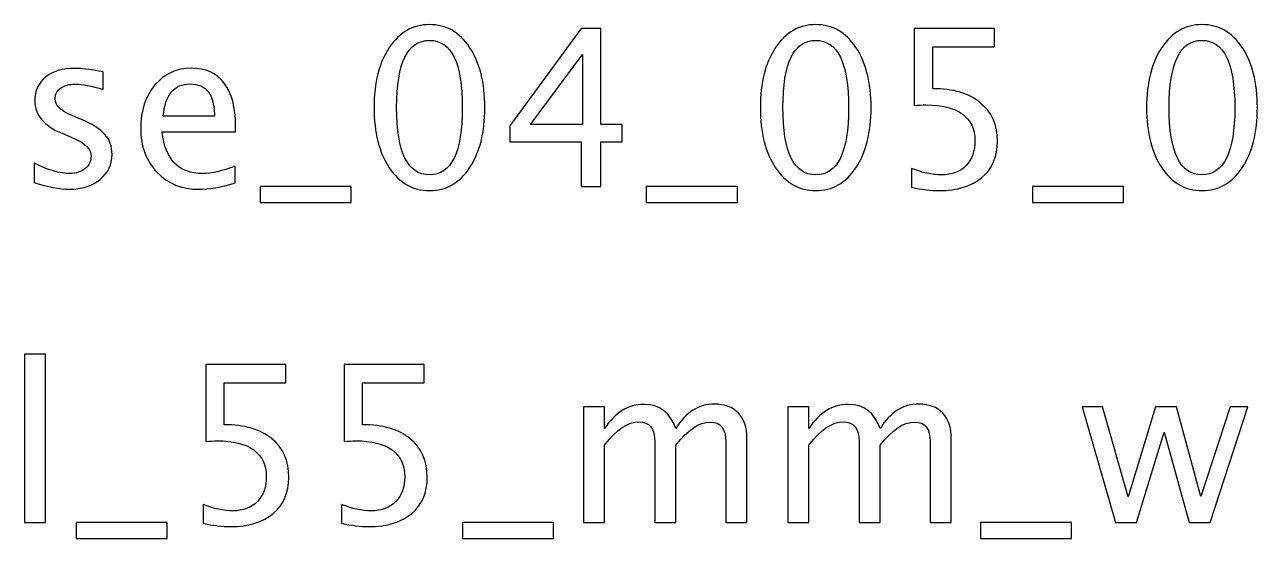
# Model space of a CAD drawing. Header units: centimetres. Extents: x -67 to 67, y -62 to 59.
# Drawn here: x -2.92 to 9, y -11.39 to -6.42 of the extents above; entities that cross this region are included whole.
import ezdxf

# ---------------------------------------------------------------- set-up
doc = ezdxf.new("R2010")
doc.units = ezdxf.units.CM
doc.header["$MEASUREMENT"] = 0
doc.layers.add('Layer 1', color=7, linetype='Continuous')

msp = doc.modelspace()

# ---------------------------------------------------------------- linework, layer by layer
at = {"layer": 'Layer 1'}
for points, knots in [([(0.99889, -8.02351), (0.83837, -8.02351), (0.7089, -7.94978), (0.61083, -7.80267), (0.61083, -7.80267), (0.51241, -7.65556), (0.46337, -7.46153), (0.46337, -7.22023), (0.46337, -7.22023), (0.46337, -6.97893), (0.51241, -6.78491), (0.61083, -6.6378), (0.61083, -6.6378), (0.7089, -6.49069), (0.83837, -6.41696), (0.99889, -6.41696), (0.99889, -6.41696), (1.16011, -6.41696), (1.28958, -6.49034), (1.38765, -6.63709), (1.38765, -6.63709), (1.48537, -6.78385), (1.53441, -6.97823), (1.53441, -7.22023), (1.53441, -7.22023), (1.53441, -7.46153), (1.48537, -7.65556), (1.38765, -7.80267), (1.38765, -7.80267), (1.28958, -7.94978), (1.16011, -8.02351), (0.99889, -8.02351)], [0, 0, 0, 0, 0.11111111, 0.11111111, 0.11111111, 0.11111111, 0.22222222, 0.22222222, 0.22222222, 0.22222222, 0.33333333, 0.33333333, 0.33333333, 0.33333333, 0.44444444, 0.44444444, 0.44444444, 0.44444444, 0.55555556, 0.55555556, 0.55555556, 0.55555556, 0.66666667, 0.66666667, 0.66666667, 0.66666667, 0.77777778, 0.77777778, 0.77777778, 0.77777778, 1, 1, 1, 1]), ([(4.73411, -8.02351), (4.57359, -8.02351), (4.44412, -7.94978), (4.34605, -7.80267), (4.34605, -7.80267), (4.24763, -7.65556), (4.19859, -7.46153), (4.19859, -7.22023), (4.19859, -7.22023), (4.19859, -6.97893), (4.24763, -6.78491), (4.34605, -6.6378), (4.34605, -6.6378), (4.44412, -6.49069), (4.57359, -6.41696), (4.73411, -6.41696), (4.73411, -6.41696), (4.89533, -6.41696), (5.0248, -6.49034), (5.12287, -6.63709), (5.12287, -6.63709), (5.22059, -6.78385), (5.26963, -6.97823), (5.26963, -7.22023), (5.26963, -7.22023), (5.26963, -7.46153), (5.22059, -7.65556), (5.12287, -7.80267), (5.12287, -7.80267), (5.0248, -7.94978), (4.89533, -8.02351), (4.73411, -8.02351)], [0, 0, 0, 0, 0.11111111, 0.11111111, 0.11111111, 0.11111111, 0.22222222, 0.22222222, 0.22222222, 0.22222222, 0.33333333, 0.33333333, 0.33333333, 0.33333333, 0.44444444, 0.44444444, 0.44444444, 0.44444444, 0.55555556, 0.55555556, 0.55555556, 0.55555556, 0.66666667, 0.66666667, 0.66666667, 0.66666667, 0.77777778, 0.77777778, 0.77777778, 0.77777778, 1, 1, 1, 1]), ([(8.46933, -8.02351), (8.30881, -8.02351), (8.17934, -7.94978), (8.08127, -7.80267), (8.08127, -7.80267), (7.98285, -7.65556), (7.93381, -7.46153), (7.93381, -7.22023), (7.93381, -7.22023), (7.93381, -6.97893), (7.98285, -6.78491), (8.08127, -6.6378), (8.08127, -6.6378), (8.17934, -6.49069), (8.30881, -6.41696), (8.46933, -6.41696), (8.46933, -6.41696), (8.63055, -6.41696), (8.76002, -6.49034), (8.85809, -6.63709), (8.85809, -6.63709), (8.95581, -6.78385), (9.00485, -6.97823), (9.00485, -7.22023), (9.00485, -7.22023), (9.00485, -7.46153), (8.95581, -7.65556), (8.85809, -7.80267), (8.85809, -7.80267), (8.76002, -7.94978), (8.63055, -8.02351), (8.46933, -8.02351)], [0, 0, 0, 0, 0.11111111, 0.11111111, 0.11111111, 0.11111111, 0.22222222, 0.22222222, 0.22222222, 0.22222222, 0.33333333, 0.33333333, 0.33333333, 0.33333333, 0.44444444, 0.44444444, 0.44444444, 0.44444444, 0.55555556, 0.55555556, 0.55555556, 0.55555556, 0.66666667, 0.66666667, 0.66666667, 0.66666667, 0.77777778, 0.77777778, 0.77777778, 0.77777778, 1, 1, 1, 1]), ([(2.46644, -7.98541), (2.46644, -7.98541), (2.46644, -7.55149), (2.46644, -7.55149), (2.46644, -7.55149), (2.46644, -7.55149), (1.77641, -7.55149), (1.77641, -7.55149), (1.77641, -7.55149), (1.77641, -7.55149), (1.77641, -7.39698), (1.77641, -7.39698), (1.77641, -7.39698), (1.77641, -7.39698), (2.46644, -6.45506), (2.46644, -6.45506), (2.46644, -6.45506), (2.46644, -6.45506), (2.65694, -6.45506), (2.65694, -6.45506), (2.65694, -6.45506), (2.65694, -6.45506), (2.65694, -7.38428), (2.65694, -7.38428), (2.65694, -7.38428), (2.65694, -7.38428), (2.86226, -7.38428), (2.86226, -7.38428), (2.86226, -7.38428), (2.86226, -7.38428), (2.86226, -7.55149), (2.86226, -7.55149), (2.86226, -7.55149), (2.86226, -7.55149), (2.65694, -7.55149), (2.65694, -7.55149), (2.65694, -7.55149), (2.65694, -7.55149), (2.65694, -7.98541), (2.65694, -7.98541), (2.65694, -7.98541), (2.65694, -7.98541), (2.46644, -7.98541), (2.46644, -7.98541)], [0, 0, 0, 0, 0.08333333, 0.08333333, 0.08333333, 0.08333333, 0.16666667, 0.16666667, 0.16666667, 0.16666667, 0.25, 0.25, 0.25, 0.25, 0.33333333, 0.33333333, 0.33333333, 0.33333333, 0.41666667, 0.41666667, 0.41666667, 0.41666667, 0.5, 0.5, 0.5, 0.5, 0.58333333, 0.58333333, 0.58333333, 0.58333333, 0.66666667, 0.66666667, 0.66666667, 0.66666667, 0.75, 0.75, 0.75, 0.75, 0.83333333, 0.83333333, 0.83333333, 0.83333333, 1, 1, 1, 1]), ([(5.66191, -7.99176), (5.66191, -7.99176), (5.66191, -7.80973), (5.66191, -7.80973), (5.66191, -7.80973), (5.76316, -7.85065), (5.85912, -7.87111), (5.95084, -7.87111), (5.95084, -7.87111), (6.05103, -7.87111), (6.13005, -7.84148), (6.18755, -7.78221), (6.18755, -7.78221), (6.24506, -7.72294), (6.27363, -7.64145), (6.27363, -7.53773), (6.27363, -7.53773), (6.27363, -7.42626), (6.23306, -7.34088), (6.15192, -7.28197), (6.15192, -7.28197), (6.07078, -7.22306), (5.95331, -7.19378), (5.79985, -7.19378), (5.79985, -7.19378), (5.76422, -7.19378), (5.72647, -7.19624), (5.68731, -7.20118), (5.68731, -7.20118), (5.68731, -7.20118), (5.68731, -6.45506), (5.68731, -6.45506), (5.68731, -6.45506), (5.68731, -6.45506), (6.46202, -6.45506), (6.46202, -6.45506), (6.46202, -6.45506), (6.46202, -6.45506), (6.46202, -6.63286), (6.46202, -6.63286), (6.46202, -6.63286), (6.46202, -6.63286), (5.86511, -6.63286), (5.86511, -6.63286), (5.86511, -6.63286), (5.86511, -6.63286), (5.86511, -7.03714), (5.86511, -7.03714), (5.86511, -7.03714), (6.06196, -7.03714), (6.21542, -7.0823), (6.32584, -7.17261), (6.32584, -7.17261), (6.43626, -7.26257), (6.49165, -7.38745), (6.49165, -7.54726), (6.49165, -7.54726), (6.49165, -7.69613), (6.44155, -7.81255), (6.34136, -7.89686), (6.34136, -7.89686), (6.24118, -7.98118), (6.10289, -8.02351), (5.9265, -8.02351), (5.9265, -8.02351), (5.84783, -8.02351), (5.75963, -8.01293), (5.66191, -7.99176)], [0, 0, 0, 0, 0.05555556, 0.05555556, 0.05555556, 0.05555556, 0.11111111, 0.11111111, 0.11111111, 0.11111111, 0.16666667, 0.16666667, 0.16666667, 0.16666667, 0.22222222, 0.22222222, 0.22222222, 0.22222222, 0.27777778, 0.27777778, 0.27777778, 0.27777778, 0.33333333, 0.33333333, 0.33333333, 0.33333333, 0.38888889, 0.38888889, 0.38888889, 0.38888889, 0.44444444, 0.44444444, 0.44444444, 0.44444444, 0.5, 0.5, 0.5, 0.5, 0.55555556, 0.55555556, 0.55555556, 0.55555556, 0.61111111, 0.61111111, 0.61111111, 0.61111111, 0.66666667, 0.66666667, 0.66666667, 0.66666667, 0.72222222, 0.72222222, 0.72222222, 0.72222222, 0.77777778, 0.77777778, 0.77777778, 0.77777778, 0.83333333, 0.83333333, 0.83333333, 0.83333333, 0.88888889, 0.88888889, 0.88888889, 0.88888889, 1, 1, 1, 1]), ([(0.99853, -7.87111), (1.21055, -7.87111), (1.31639, -7.65415), (1.31639, -7.22023), (1.31639, -7.22023), (1.31639, -6.78632), (1.21055, -6.56936), (0.99853, -6.56936), (0.99853, -6.56936), (0.78722, -6.56936), (0.68139, -6.78632), (0.68139, -7.22023), (0.68139, -7.22023), (0.68139, -7.65415), (0.78722, -7.87111), (0.99853, -7.87111)], [0, 0, 0, 0, 0.2, 0.2, 0.2, 0.2, 0.4, 0.4, 0.4, 0.4, 0.6, 0.6, 0.6, 0.6, 1, 1, 1, 1]), ([(4.73375, -7.87111), (4.94577, -7.87111), (5.05161, -7.65415), (5.05161, -7.22023), (5.05161, -7.22023), (5.05161, -6.78632), (4.94577, -6.56936), (4.73375, -6.56936), (4.73375, -6.56936), (4.52244, -6.56936), (4.41661, -6.78632), (4.41661, -7.22023), (4.41661, -7.22023), (4.41661, -7.65415), (4.52244, -7.87111), (4.73375, -7.87111)], [0, 0, 0, 0, 0.2, 0.2, 0.2, 0.2, 0.4, 0.4, 0.4, 0.4, 0.6, 0.6, 0.6, 0.6, 1, 1, 1, 1]), ([(8.46897, -7.87111), (8.68099, -7.87111), (8.78683, -7.65415), (8.78683, -7.22023), (8.78683, -7.22023), (8.78683, -6.78632), (8.68099, -6.56936), (8.46897, -6.56936), (8.46897, -6.56936), (8.25766, -6.56936), (8.15183, -6.78632), (8.15183, -7.22023), (8.15183, -7.22023), (8.15183, -7.65415), (8.25766, -7.87111), (8.46897, -7.87111)], [0, 0, 0, 0, 0.2, 0.2, 0.2, 0.2, 0.4, 0.4, 0.4, 0.4, 0.6, 0.6, 0.6, 0.6, 1, 1, 1, 1]), ([(1.97714, -7.38428), (1.97714, -7.38428), (2.47914, -7.38428), (2.47914, -7.38428), (2.47914, -7.38428), (2.47914, -7.38428), (2.47914, -6.70624), (2.47914, -6.70624), (2.47914, -6.70624), (2.47914, -6.70624), (1.97714, -7.38428), (1.97714, -7.38428)], [0, 0, 0, 0, 0.25, 0.25, 0.25, 0.25, 0.5, 0.5, 0.5, 0.5, 1, 1, 1, 1]), ([(-2.82383, -7.94519), (-2.82383, -7.94519), (-2.82383, -7.75893), (-2.82383, -7.75893), (-2.82383, -7.75893), (-2.69083, -7.82525), (-2.57547, -7.85841), (-2.47705, -7.85841), (-2.47705, -7.85841), (-2.41848, -7.85841), (-2.3698, -7.84253), (-2.33135, -7.81078), (-2.33135, -7.81078), (-2.2929, -7.77939), (-2.27349, -7.73988), (-2.27349, -7.69225), (-2.27349, -7.69225), (-2.27349, -7.62275), (-2.32747, -7.56525), (-2.43542, -7.51974), (-2.43542, -7.51974), (-2.43542, -7.51974), (-2.5543, -7.4693), (-2.5543, -7.4693), (-2.5543, -7.4693), (-2.72963, -7.39662), (-2.81748, -7.2915), (-2.81748, -7.15497), (-2.81748, -7.15497), (-2.81748, -7.05725), (-2.7829, -6.98034), (-2.71376, -6.92425), (-2.71376, -6.92425), (-2.64462, -6.86816), (-2.54972, -6.84029), (-2.42942, -6.84029), (-2.42942, -6.84029), (-2.36698, -6.84029), (-2.28937, -6.84876), (-2.19729, -6.86604), (-2.19729, -6.86604), (-2.19729, -6.86604), (-2.15496, -6.87416), (-2.15496, -6.87416), (-2.15496, -6.87416), (-2.15496, -6.87416), (-2.15496, -7.04349), (-2.15496, -7.04349), (-2.15496, -7.04349), (-2.2682, -7.00963), (-2.35851, -6.99269), (-2.42589, -6.99269), (-2.42589, -6.99269), (-2.48516, -6.99269), (-2.53208, -7.00574), (-2.56771, -7.0315), (-2.56771, -7.0315), (-2.60299, -7.05725), (-2.62063, -7.09182), (-2.62063, -7.13521), (-2.62063, -7.13521), (-2.62063, -7.19624), (-2.57124, -7.2481), (-2.47211, -7.29008), (-2.47211, -7.29008), (-2.47211, -7.29008), (-2.37439, -7.33136), (-2.37439, -7.33136), (-2.37439, -7.33136), (-2.26361, -7.37793), (-2.1853, -7.42731), (-2.13944, -7.47917), (-2.13944, -7.47917), (-2.09322, -7.53103), (-2.07029, -7.59594), (-2.07029, -7.67355), (-2.07029, -7.67355), (-2.07029, -7.77198), (-2.1091, -7.85277), (-2.18706, -7.91591), (-2.18706, -7.91591), (-2.26467, -7.97906), (-2.36416, -8.01081), (-2.48516, -8.01081), (-2.48516, -8.01081), (-2.57829, -8.01081), (-2.69083, -7.98894), (-2.82383, -7.94519)], [0, 0, 0, 0, 0.04347826, 0.04347826, 0.04347826, 0.04347826, 0.08695652, 0.08695652, 0.08695652, 0.08695652, 0.13043478, 0.13043478, 0.13043478, 0.13043478, 0.17391304, 0.17391304, 0.17391304, 0.17391304, 0.2173913, 0.2173913, 0.2173913, 0.2173913, 0.26086957, 0.26086957, 0.26086957, 0.26086957, 0.30434783, 0.30434783, 0.30434783, 0.30434783, 0.34782609, 0.34782609, 0.34782609, 0.34782609, 0.39130435, 0.39130435, 0.39130435, 0.39130435, 0.43478261, 0.43478261, 0.43478261, 0.43478261, 0.47826087, 0.47826087, 0.47826087, 0.47826087, 0.52173913, 0.52173913, 0.52173913, 0.52173913, 0.56521739, 0.56521739, 0.56521739, 0.56521739, 0.60869565, 0.60869565, 0.60869565, 0.60869565, 0.65217391, 0.65217391, 0.65217391, 0.65217391, 0.69565217, 0.69565217, 0.69565217, 0.69565217, 0.73913043, 0.73913043, 0.73913043, 0.73913043, 0.7826087, 0.7826087, 0.7826087, 0.7826087, 0.82608696, 0.82608696, 0.82608696, 0.82608696, 0.86956522, 0.86956522, 0.86956522, 0.86956522, 0.91304348, 0.91304348, 0.91304348, 0.91304348, 1, 1, 1, 1]), ([(-0.88108, -7.94943), (-1.0176, -7.99035), (-1.13437, -8.01081), (-1.23174, -8.01081), (-1.23174, -8.01081), (-1.3979, -8.01081), (-1.53301, -7.95578), (-1.63708, -7.84606), (-1.63708, -7.84606), (-1.74115, -7.73635), (-1.79336, -7.59418), (-1.79336, -7.4192), (-1.79336, -7.4192), (-1.79336, -7.24951), (-1.7475, -7.11017), (-1.65542, -7.00116), (-1.65542, -7.00116), (-1.56335, -6.8925), (-1.44552, -6.83817), (-1.30194, -6.83817), (-1.30194, -6.83817), (-1.16612, -6.83817), (-1.06099, -6.88651), (-0.98691, -6.98317), (-0.98691, -6.98317), (-0.91283, -7.07983), (-0.87578, -7.21671), (-0.87578, -7.39415), (-0.87578, -7.39415), (-0.87578, -7.39415), (-0.87684, -7.45624), (-0.87684, -7.45624), (-0.87684, -7.45624), (-0.87684, -7.45624), (-1.58593, -7.45624), (-1.58593, -7.45624), (-1.58593, -7.45624), (-1.55629, -7.72435), (-1.42541, -7.85841), (-1.19364, -7.85841), (-1.19364, -7.85841), (-1.10862, -7.85841), (-1.00455, -7.83442), (-0.88108, -7.78644), (-0.88108, -7.78644), (-0.88108, -7.78644), (-0.88108, -7.94943), (-0.88108, -7.94943)], [0, 0, 0, 0, 0.07692308, 0.07692308, 0.07692308, 0.07692308, 0.15384615, 0.15384615, 0.15384615, 0.15384615, 0.23076923, 0.23076923, 0.23076923, 0.23076923, 0.30769231, 0.30769231, 0.30769231, 0.30769231, 0.38461538, 0.38461538, 0.38461538, 0.38461538, 0.46153846, 0.46153846, 0.46153846, 0.46153846, 0.53846154, 0.53846154, 0.53846154, 0.53846154, 0.61538462, 0.61538462, 0.61538462, 0.61538462, 0.69230769, 0.69230769, 0.69230769, 0.69230769, 0.76923077, 0.76923077, 0.76923077, 0.76923077, 0.84615385, 0.84615385, 0.84615385, 0.84615385, 1, 1, 1, 1]), ([(-1.57534, -7.30384), (-1.57534, -7.30384), (-1.08004, -7.30384), (-1.08004, -7.30384), (-1.08004, -7.30384), (-1.08004, -7.095), (-1.15801, -6.99058), (-1.31358, -6.99058), (-1.31358, -6.99058), (-1.47021, -6.99058), (-1.55735, -7.095), (-1.57534, -7.30384)], [0, 0, 0, 0, 0.25, 0.25, 0.25, 0.25, 0.5, 0.5, 0.5, 0.5, 1, 1, 1, 1]), ([(-0.63942, -8.13781), (-0.63942, -8.13781), (-0.63942, -7.98541), (-0.63942, -7.98541), (-0.63942, -7.98541), (-0.63942, -7.98541), (0.24111, -7.98541), (0.24111, -7.98541), (0.24111, -7.98541), (0.24111, -7.98541), (0.24111, -8.13781), (0.24111, -8.13781), (0.24111, -8.13781), (0.24111, -8.13781), (-0.63942, -8.13781), (-0.63942, -8.13781)], [0, 0, 0, 0, 0.2, 0.2, 0.2, 0.2, 0.4, 0.4, 0.4, 0.4, 0.6, 0.6, 0.6, 0.6, 1, 1, 1, 1]), ([(3.0958, -8.13781), (3.0958, -8.13781), (3.0958, -7.98541), (3.0958, -7.98541), (3.0958, -7.98541), (3.0958, -7.98541), (3.97633, -7.98541), (3.97633, -7.98541), (3.97633, -7.98541), (3.97633, -7.98541), (3.97633, -8.13781), (3.97633, -8.13781), (3.97633, -8.13781), (3.97633, -8.13781), (3.0958, -8.13781), (3.0958, -8.13781)], [0, 0, 0, 0, 0.2, 0.2, 0.2, 0.2, 0.4, 0.4, 0.4, 0.4, 0.6, 0.6, 0.6, 0.6, 1, 1, 1, 1]), ([(6.83102, -8.13781), (6.83102, -8.13781), (6.83102, -7.98541), (6.83102, -7.98541), (6.83102, -7.98541), (6.83102, -7.98541), (7.71155, -7.98541), (7.71155, -7.98541), (7.71155, -7.98541), (7.71155, -7.98541), (7.71155, -8.13781), (7.71155, -8.13781), (7.71155, -8.13781), (7.71155, -8.13781), (6.83102, -8.13781), (6.83102, -8.13781)], [0, 0, 0, 0, 0.2, 0.2, 0.2, 0.2, 0.4, 0.4, 0.4, 0.4, 0.6, 0.6, 0.6, 0.6, 1, 1, 1, 1]), ([(-2.91573, -11.23802), (-2.91573, -11.23802), (-2.91573, -9.60607), (-2.91573, -9.60607), (-2.91573, -9.60607), (-2.91573, -9.60607), (-2.71253, -9.60607), (-2.71253, -9.60607), (-2.71253, -9.60607), (-2.71253, -9.60607), (-2.71253, -11.23802), (-2.71253, -11.23802), (-2.71253, -11.23802), (-2.71253, -11.23802), (-2.91573, -11.23802), (-2.91573, -11.23802)], [0, 0, 0, 0, 0.2, 0.2, 0.2, 0.2, 0.4, 0.4, 0.4, 0.4, 0.6, 0.6, 0.6, 0.6, 1, 1, 1, 1]), ([(-1.19064, -11.24437), (-1.19064, -11.24437), (-1.19064, -11.06234), (-1.19064, -11.06234), (-1.19064, -11.06234), (-1.08939, -11.10326), (-0.99343, -11.12372), (-0.90171, -11.12372), (-0.90171, -11.12372), (-0.80152, -11.12372), (-0.7225, -11.09409), (-0.665, -11.03482), (-0.665, -11.03482), (-0.60749, -10.97555), (-0.57892, -10.89406), (-0.57892, -10.79034), (-0.57892, -10.79034), (-0.57892, -10.67887), (-0.61949, -10.59349), (-0.70063, -10.53458), (-0.70063, -10.53458), (-0.78177, -10.47567), (-0.89924, -10.44639), (-1.0527, -10.44639), (-1.0527, -10.44639), (-1.08833, -10.44639), (-1.12608, -10.44885), (-1.16524, -10.45379), (-1.16524, -10.45379), (-1.16524, -10.45379), (-1.16524, -9.70767), (-1.16524, -9.70767), (-1.16524, -9.70767), (-1.16524, -9.70767), (-0.39053, -9.70767), (-0.39053, -9.70767), (-0.39053, -9.70767), (-0.39053, -9.70767), (-0.39053, -9.88547), (-0.39053, -9.88547), (-0.39053, -9.88547), (-0.39053, -9.88547), (-0.98744, -9.88547), (-0.98744, -9.88547), (-0.98744, -9.88547), (-0.98744, -9.88547), (-0.98744, -10.28975), (-0.98744, -10.28975), (-0.98744, -10.28975), (-0.79059, -10.28975), (-0.63713, -10.33491), (-0.52671, -10.42522), (-0.52671, -10.42522), (-0.41629, -10.51518), (-0.3609, -10.64006), (-0.3609, -10.79987), (-0.3609, -10.79987), (-0.3609, -10.94874), (-0.411, -11.06516), (-0.51119, -11.14947), (-0.51119, -11.14947), (-0.61137, -11.23379), (-0.74966, -11.27612), (-0.92605, -11.27612), (-0.92605, -11.27612), (-1.00472, -11.27612), (-1.09292, -11.26554), (-1.19064, -11.24437)], [0, 0, 0, 0, 0.05555556, 0.05555556, 0.05555556, 0.05555556, 0.11111111, 0.11111111, 0.11111111, 0.11111111, 0.16666667, 0.16666667, 0.16666667, 0.16666667, 0.22222222, 0.22222222, 0.22222222, 0.22222222, 0.27777778, 0.27777778, 0.27777778, 0.27777778, 0.33333333, 0.33333333, 0.33333333, 0.33333333, 0.38888889, 0.38888889, 0.38888889, 0.38888889, 0.44444444, 0.44444444, 0.44444444, 0.44444444, 0.5, 0.5, 0.5, 0.5, 0.55555556, 0.55555556, 0.55555556, 0.55555556, 0.61111111, 0.61111111, 0.61111111, 0.61111111, 0.66666667, 0.66666667, 0.66666667, 0.66666667, 0.72222222, 0.72222222, 0.72222222, 0.72222222, 0.77777778, 0.77777778, 0.77777778, 0.77777778, 0.83333333, 0.83333333, 0.83333333, 0.83333333, 0.88888889, 0.88888889, 0.88888889, 0.88888889, 1, 1, 1, 1]), ([(0.1478, -11.24437), (0.1478, -11.24437), (0.1478, -11.06234), (0.1478, -11.06234), (0.1478, -11.06234), (0.24905, -11.10326), (0.34501, -11.12372), (0.43673, -11.12372), (0.43673, -11.12372), (0.53692, -11.12372), (0.61594, -11.09409), (0.67344, -11.03482), (0.67344, -11.03482), (0.73095, -10.97555), (0.75952, -10.89406), (0.75952, -10.79034), (0.75952, -10.79034), (0.75952, -10.67887), (0.71895, -10.59349), (0.63781, -10.53458), (0.63781, -10.53458), (0.55667, -10.47567), (0.4392, -10.44639), (0.28574, -10.44639), (0.28574, -10.44639), (0.25011, -10.44639), (0.21236, -10.44885), (0.1732, -10.45379), (0.1732, -10.45379), (0.1732, -10.45379), (0.1732, -9.70767), (0.1732, -9.70767), (0.1732, -9.70767), (0.1732, -9.70767), (0.94791, -9.70767), (0.94791, -9.70767), (0.94791, -9.70767), (0.94791, -9.70767), (0.94791, -9.88547), (0.94791, -9.88547), (0.94791, -9.88547), (0.94791, -9.88547), (0.351, -9.88547), (0.351, -9.88547), (0.351, -9.88547), (0.351, -9.88547), (0.351, -10.28975), (0.351, -10.28975), (0.351, -10.28975), (0.54785, -10.28975), (0.70131, -10.33491), (0.81173, -10.42522), (0.81173, -10.42522), (0.92215, -10.51518), (0.97754, -10.64006), (0.97754, -10.79987), (0.97754, -10.79987), (0.97754, -10.94874), (0.92744, -11.06516), (0.82725, -11.14947), (0.82725, -11.14947), (0.72707, -11.23379), (0.58878, -11.27612), (0.41239, -11.27612), (0.41239, -11.27612), (0.33372, -11.27612), (0.24552, -11.26554), (0.1478, -11.24437)], [0, 0, 0, 0, 0.05555556, 0.05555556, 0.05555556, 0.05555556, 0.11111111, 0.11111111, 0.11111111, 0.11111111, 0.16666667, 0.16666667, 0.16666667, 0.16666667, 0.22222222, 0.22222222, 0.22222222, 0.22222222, 0.27777778, 0.27777778, 0.27777778, 0.27777778, 0.33333333, 0.33333333, 0.33333333, 0.33333333, 0.38888889, 0.38888889, 0.38888889, 0.38888889, 0.44444444, 0.44444444, 0.44444444, 0.44444444, 0.5, 0.5, 0.5, 0.5, 0.55555556, 0.55555556, 0.55555556, 0.55555556, 0.61111111, 0.61111111, 0.61111111, 0.61111111, 0.66666667, 0.66666667, 0.66666667, 0.66666667, 0.72222222, 0.72222222, 0.72222222, 0.72222222, 0.77777778, 0.77777778, 0.77777778, 0.77777778, 0.83333333, 0.83333333, 0.83333333, 0.83333333, 0.88888889, 0.88888889, 0.88888889, 0.88888889, 1, 1, 1, 1]), ([(2.48955, -11.23802), (2.48955, -11.23802), (2.48955, -10.11618), (2.48955, -10.11618), (2.48955, -10.11618), (2.48955, -10.11618), (2.69275, -10.11618), (2.69275, -10.11618), (2.69275, -10.11618), (2.69275, -10.11618), (2.69275, -10.3282), (2.69275, -10.3282), (2.69275, -10.3282), (2.79188, -10.17122), (2.91888, -10.0929), (3.07446, -10.0929), (3.07446, -10.0929), (3.22439, -10.0929), (3.32634, -10.17122), (3.38067, -10.3282), (3.38067, -10.3282), (3.47698, -10.16981), (3.60257, -10.09078), (3.75673, -10.09078), (3.75673, -10.09078), (3.85516, -10.09078), (3.93171, -10.11971), (3.98639, -10.17792), (3.98639, -10.17792), (4.04107, -10.23613), (4.06859, -10.31762), (4.06859, -10.4224), (4.06859, -10.4224), (4.06859, -10.4224), (4.06859, -11.23802), (4.06859, -11.23802), (4.06859, -11.23802), (4.06859, -11.23802), (3.86539, -11.23802), (3.86539, -11.23802), (3.86539, -11.23802), (3.86539, -11.23802), (3.86539, -10.45591), (3.86539, -10.45591), (3.86539, -10.45591), (3.86539, -10.3282), (3.81459, -10.26435), (3.71299, -10.26435), (3.71299, -10.26435), (3.6075, -10.26435), (3.49673, -10.33879), (3.38067, -10.48801), (3.38067, -10.48801), (3.38067, -10.48801), (3.38067, -11.23802), (3.38067, -11.23802), (3.38067, -11.23802), (3.38067, -11.23802), (3.17747, -11.23802), (3.17747, -11.23802), (3.17747, -11.23802), (3.17747, -11.23802), (3.17747, -10.4552), (3.17747, -10.4552), (3.17747, -10.4552), (3.17747, -10.32644), (3.12596, -10.26224), (3.0226, -10.26224), (3.0226, -10.26224), (2.91994, -10.26224), (2.80987, -10.33702), (2.69275, -10.48695), (2.69275, -10.48695), (2.69275, -10.48695), (2.69275, -11.23802), (2.69275, -11.23802), (2.69275, -11.23802), (2.69275, -11.23802), (2.48955, -11.23802), (2.48955, -11.23802)], [0, 0, 0, 0, 0.04761905, 0.04761905, 0.04761905, 0.04761905, 0.0952381, 0.0952381, 0.0952381, 0.0952381, 0.14285714, 0.14285714, 0.14285714, 0.14285714, 0.19047619, 0.19047619, 0.19047619, 0.19047619, 0.23809524, 0.23809524, 0.23809524, 0.23809524, 0.28571429, 0.28571429, 0.28571429, 0.28571429, 0.33333333, 0.33333333, 0.33333333, 0.33333333, 0.38095238, 0.38095238, 0.38095238, 0.38095238, 0.42857143, 0.42857143, 0.42857143, 0.42857143, 0.47619048, 0.47619048, 0.47619048, 0.47619048, 0.52380952, 0.52380952, 0.52380952, 0.52380952, 0.57142857, 0.57142857, 0.57142857, 0.57142857, 0.61904762, 0.61904762, 0.61904762, 0.61904762, 0.66666667, 0.66666667, 0.66666667, 0.66666667, 0.71428571, 0.71428571, 0.71428571, 0.71428571, 0.76190476, 0.76190476, 0.76190476, 0.76190476, 0.80952381, 0.80952381, 0.80952381, 0.80952381, 0.85714286, 0.85714286, 0.85714286, 0.85714286, 0.9047619, 0.9047619, 0.9047619, 0.9047619, 1, 1, 1, 1]), ([(4.46581, -11.23802), (4.46581, -11.23802), (4.46581, -10.11618), (4.46581, -10.11618), (4.46581, -10.11618), (4.46581, -10.11618), (4.66901, -10.11618), (4.66901, -10.11618), (4.66901, -10.11618), (4.66901, -10.11618), (4.66901, -10.3282), (4.66901, -10.3282), (4.66901, -10.3282), (4.76814, -10.17122), (4.89514, -10.0929), (5.05072, -10.0929), (5.05072, -10.0929), (5.20065, -10.0929), (5.3026, -10.17122), (5.35693, -10.3282), (5.35693, -10.3282), (5.45324, -10.16981), (5.57883, -10.09078), (5.73299, -10.09078), (5.73299, -10.09078), (5.83142, -10.09078), (5.90797, -10.11971), (5.96265, -10.17792), (5.96265, -10.17792), (6.01733, -10.23613), (6.04485, -10.31762), (6.04485, -10.4224), (6.04485, -10.4224), (6.04485, -10.4224), (6.04485, -11.23802), (6.04485, -11.23802), (6.04485, -11.23802), (6.04485, -11.23802), (5.84165, -11.23802), (5.84165, -11.23802), (5.84165, -11.23802), (5.84165, -11.23802), (5.84165, -10.45591), (5.84165, -10.45591), (5.84165, -10.45591), (5.84165, -10.3282), (5.79085, -10.26435), (5.68925, -10.26435), (5.68925, -10.26435), (5.58376, -10.26435), (5.47299, -10.33879), (5.35693, -10.48801), (5.35693, -10.48801), (5.35693, -10.48801), (5.35693, -11.23802), (5.35693, -11.23802), (5.35693, -11.23802), (5.35693, -11.23802), (5.15373, -11.23802), (5.15373, -11.23802), (5.15373, -11.23802), (5.15373, -11.23802), (5.15373, -10.4552), (5.15373, -10.4552), (5.15373, -10.4552), (5.15373, -10.32644), (5.10222, -10.26224), (4.99886, -10.26224), (4.99886, -10.26224), (4.8962, -10.26224), (4.78613, -10.33702), (4.66901, -10.48695), (4.66901, -10.48695), (4.66901, -10.48695), (4.66901, -11.23802), (4.66901, -11.23802), (4.66901, -11.23802), (4.66901, -11.23802), (4.46581, -11.23802), (4.46581, -11.23802)], [0, 0, 0, 0, 0.04761905, 0.04761905, 0.04761905, 0.04761905, 0.0952381, 0.0952381, 0.0952381, 0.0952381, 0.14285714, 0.14285714, 0.14285714, 0.14285714, 0.19047619, 0.19047619, 0.19047619, 0.19047619, 0.23809524, 0.23809524, 0.23809524, 0.23809524, 0.28571429, 0.28571429, 0.28571429, 0.28571429, 0.33333333, 0.33333333, 0.33333333, 0.33333333, 0.38095238, 0.38095238, 0.38095238, 0.38095238, 0.42857143, 0.42857143, 0.42857143, 0.42857143, 0.47619048, 0.47619048, 0.47619048, 0.47619048, 0.52380952, 0.52380952, 0.52380952, 0.52380952, 0.57142857, 0.57142857, 0.57142857, 0.57142857, 0.61904762, 0.61904762, 0.61904762, 0.61904762, 0.66666667, 0.66666667, 0.66666667, 0.66666667, 0.71428571, 0.71428571, 0.71428571, 0.71428571, 0.76190476, 0.76190476, 0.76190476, 0.76190476, 0.80952381, 0.80952381, 0.80952381, 0.80952381, 0.85714286, 0.85714286, 0.85714286, 0.85714286, 0.9047619, 0.9047619, 0.9047619, 0.9047619, 1, 1, 1, 1]), ([(7.63164, -11.23802), (7.63164, -11.23802), (7.30991, -10.11618), (7.30991, -10.11618), (7.30991, -10.11618), (7.30991, -10.11618), (7.50817, -10.11618), (7.50817, -10.11618), (7.50817, -10.11618), (7.50817, -10.11618), (7.75476, -10.98719), (7.75476, -10.98719), (7.75476, -10.98719), (7.75476, -10.98719), (8.02076, -10.11618), (8.02076, -10.11618), (8.02076, -10.11618), (8.02076, -10.11618), (8.22396, -10.11618), (8.22396, -10.11618), (8.22396, -10.11618), (8.22396, -10.11618), (8.45785, -10.98578), (8.45785, -10.98578), (8.45785, -10.98578), (8.45785, -10.98578), (8.74078, -10.11618), (8.74078, -10.11618), (8.74078, -10.11618), (8.74078, -10.11618), (8.91435, -10.11618), (8.91435, -10.11618), (8.91435, -10.11618), (8.91435, -10.11618), (8.54816, -11.23802), (8.54816, -11.23802), (8.54816, -11.23802), (8.54816, -11.23802), (8.34496, -11.23802), (8.34496, -11.23802), (8.34496, -11.23802), (8.34496, -11.23802), (8.10437, -10.36313), (8.10437, -10.36313), (8.10437, -10.36313), (8.10437, -10.36313), (7.83484, -11.23802), (7.83484, -11.23802), (7.83484, -11.23802), (7.83484, -11.23802), (7.63164, -11.23802), (7.63164, -11.23802)], [0, 0, 0, 0, 0.07142857, 0.07142857, 0.07142857, 0.07142857, 0.14285714, 0.14285714, 0.14285714, 0.14285714, 0.21428571, 0.21428571, 0.21428571, 0.21428571, 0.28571429, 0.28571429, 0.28571429, 0.28571429, 0.35714286, 0.35714286, 0.35714286, 0.35714286, 0.42857143, 0.42857143, 0.42857143, 0.42857143, 0.5, 0.5, 0.5, 0.5, 0.57142857, 0.57142857, 0.57142857, 0.57142857, 0.64285714, 0.64285714, 0.64285714, 0.64285714, 0.71428571, 0.71428571, 0.71428571, 0.71428571, 0.78571429, 0.78571429, 0.78571429, 0.78571429, 0.85714286, 0.85714286, 0.85714286, 0.85714286, 1, 1, 1, 1]), ([(-2.41831, -11.39042), (-2.41831, -11.39042), (-2.41831, -11.23802), (-2.41831, -11.23802), (-2.41831, -11.23802), (-2.41831, -11.23802), (-1.53778, -11.23802), (-1.53778, -11.23802), (-1.53778, -11.23802), (-1.53778, -11.23802), (-1.53778, -11.39042), (-1.53778, -11.39042), (-1.53778, -11.39042), (-1.53778, -11.39042), (-2.41831, -11.39042), (-2.41831, -11.39042)], [0, 0, 0, 0, 0.2, 0.2, 0.2, 0.2, 0.4, 0.4, 0.4, 0.4, 0.6, 0.6, 0.6, 0.6, 1, 1, 1, 1]), ([(1.31691, -11.39042), (1.31691, -11.39042), (1.31691, -11.23802), (1.31691, -11.23802), (1.31691, -11.23802), (1.31691, -11.23802), (2.19744, -11.23802), (2.19744, -11.23802), (2.19744, -11.23802), (2.19744, -11.23802), (2.19744, -11.39042), (2.19744, -11.39042), (2.19744, -11.39042), (2.19744, -11.39042), (1.31691, -11.39042), (1.31691, -11.39042)], [0, 0, 0, 0, 0.2, 0.2, 0.2, 0.2, 0.4, 0.4, 0.4, 0.4, 0.6, 0.6, 0.6, 0.6, 1, 1, 1, 1]), ([(6.32777, -11.39042), (6.32777, -11.39042), (6.32777, -11.23802), (6.32777, -11.23802), (6.32777, -11.23802), (6.32777, -11.23802), (7.2083, -11.23802), (7.2083, -11.23802), (7.2083, -11.23802), (7.2083, -11.23802), (7.2083, -11.39042), (7.2083, -11.39042), (7.2083, -11.39042), (7.2083, -11.39042), (6.32777, -11.39042), (6.32777, -11.39042)], [0, 0, 0, 0, 0.2, 0.2, 0.2, 0.2, 0.4, 0.4, 0.4, 0.4, 0.6, 0.6, 0.6, 0.6, 1, 1, 1, 1])]:
    msp.add_open_spline(points, degree=3, knots=knots, dxfattribs=at)

doc.saveas('drawing.dxf')
